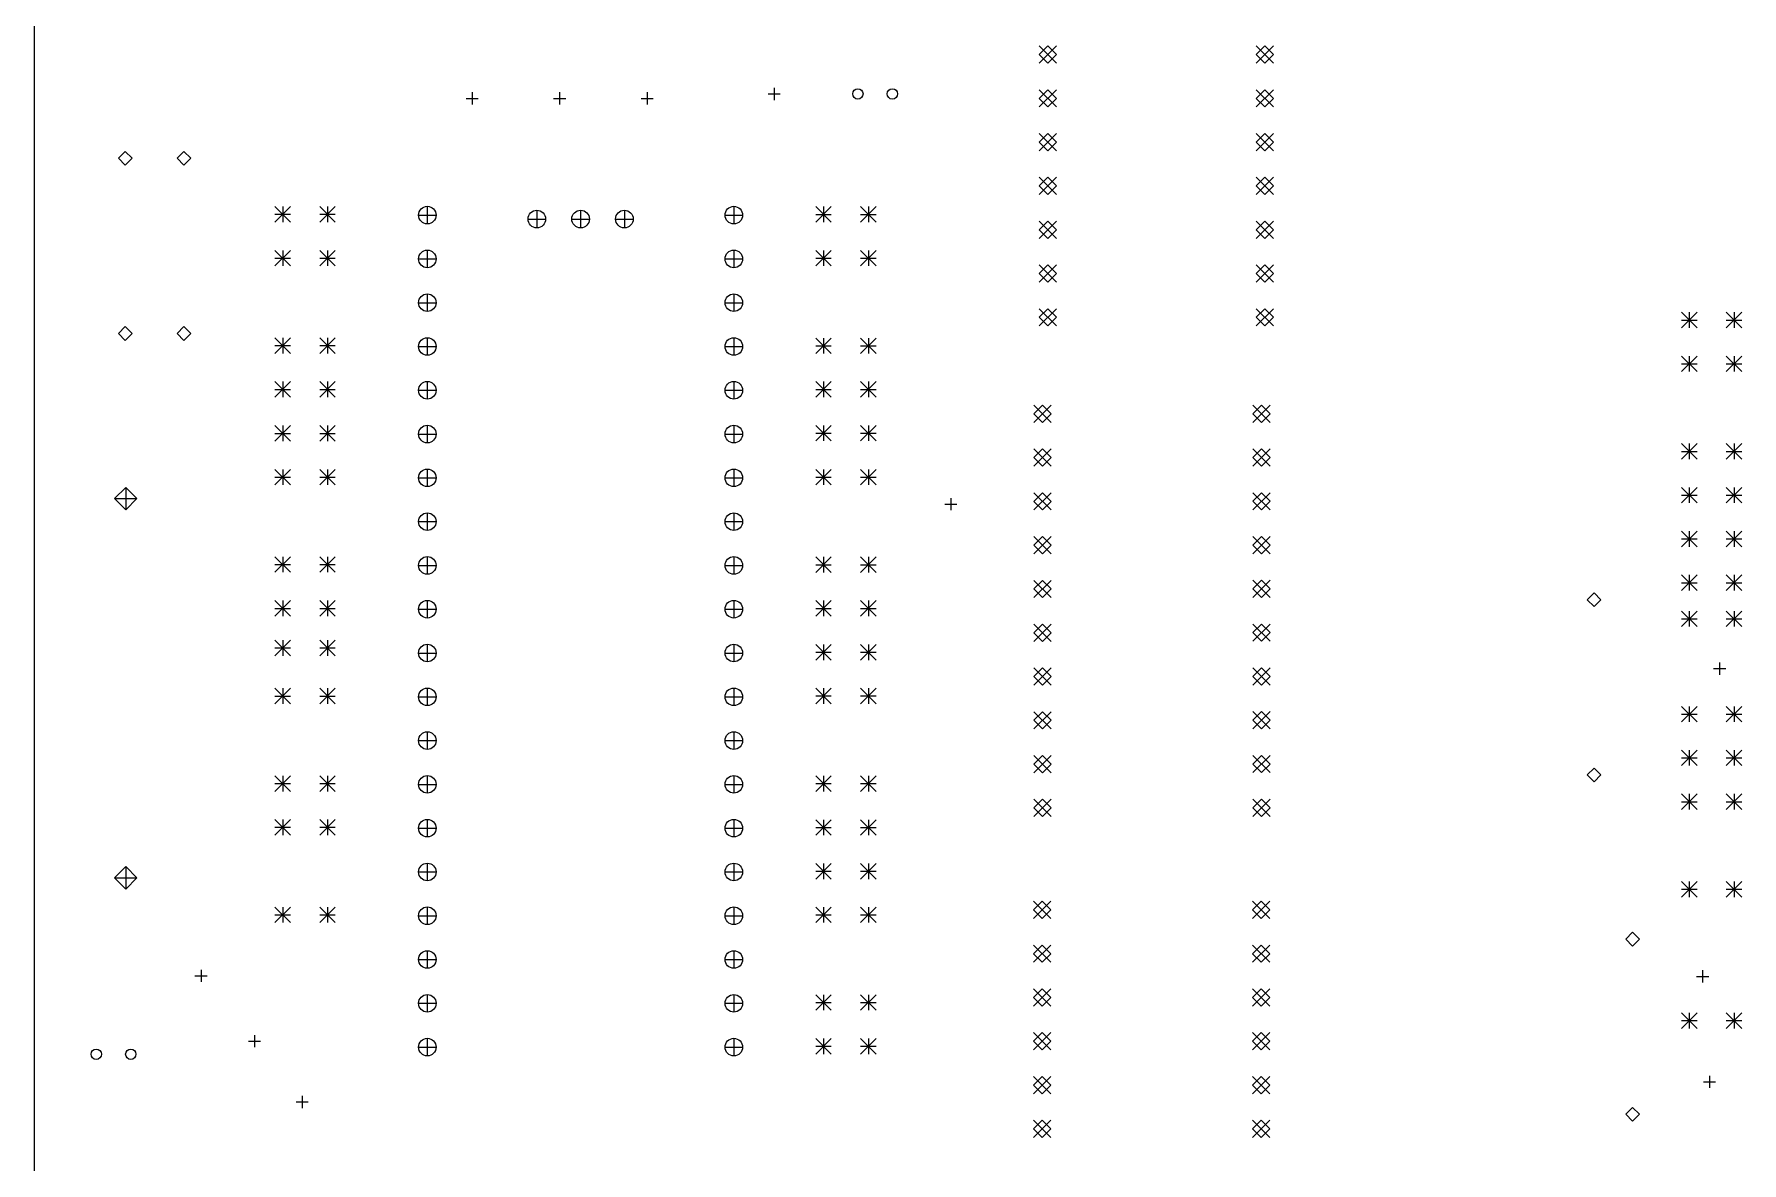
# Model space of a CAD drawing. Extents: x 10 to 419, y -288 to -23.
# Drawn here: x 12.6 to 111.6, y -155.9 to -90.4 of the extents above; entities that cross this region are included whole.
import ezdxf

# ---------------------------------------------------------------- set-up
doc = ezdxf.new("R2010")
doc.units = 0
doc.layers.add('BLACK', color=7, linetype='CONTINUOUS')

msp = doc.modelspace()

# ---------------------------------------------------------------- linework, layer by layer
at = {"layer": 'BLACK', "linetype": 'CONTINUOUS'}
for p, q in [((12.573, -23), (12.573, -216.5)), ((70.874, -91.0691), (71.874, -92.0691)), ((71.874, -91.0691), (70.874, -92.0691)), ((71.374, -91.0691), (70.874, -91.5691)), ((71.874, -91.5691), (71.374, -91.0691)), ((83.449, -91.0691), (84.449, -92.0691)), ((84.449, -91.0691), (83.449, -92.0691)), ((83.949, -91.0691), (83.449, -91.5691)), ((84.449, -91.5691), (83.949, -91.0691)), ((70.874, -91.5691), (71.374, -92.0691)), ((71.374, -92.0691), (71.874, -91.5691)), ((83.449, -91.5691), (83.949, -92.0691)), ((83.949, -92.0691), (84.449, -91.5691)), ((37.973, -93.7591), (37.973, -94.4591)), ((43.053, -93.7591), (43.053, -94.4591)), ((48.133, -93.7591), (48.133, -94.4591)), ((55.149, -93.8551), (55.849, -93.8551)), ((55.499, -93.5051), (55.499, -94.2051)), ((70.874, -93.6091), (71.874, -94.6091)), ((71.874, -93.6091), (70.874, -94.6091)), ((71.374, -93.6091), (70.874, -94.1091)), ((71.874, -94.1091), (71.374, -93.6091)), ((83.449, -93.6091), (84.449, -94.6091)), ((84.449, -93.6091), (83.449, -94.6091)), ((83.949, -93.6091), (83.449, -94.1091)), ((84.449, -94.1091), (83.949, -93.6091)), ((37.623, -94.1091), (38.323, -94.1091)), ((42.703, -94.1091), (43.403, -94.1091)), ((47.783, -94.1091), (48.483, -94.1091)), ((70.874, -94.1091), (71.374, -94.6091)), ((71.374, -94.6091), (71.874, -94.1091)), ((83.449, -94.1091), (83.949, -94.6091)), ((83.949, -94.6091), (84.449, -94.1091)), ((70.874, -96.1491), (71.874, -97.1491)), ((71.874, -96.1491), (70.874, -97.1491)), ((71.374, -96.1491), (70.874, -96.6491)), ((70.874, -96.6491), (71.374, -97.1491)), ((71.874, -96.6491), (71.374, -96.1491)), ((71.374, -97.1491), (71.874, -96.6491)), ((83.449, -96.1491), (84.449, -97.1491)), ((84.449, -96.1491), (83.449, -97.1491)), ((83.949, -96.1491), (83.449, -96.6491)), ((83.449, -96.6491), (83.949, -97.1491)), ((84.449, -96.6491), (83.949, -96.1491)), ((83.949, -97.1491), (84.449, -96.6491)), ((17.8562, -97.1868), (17.4562, -97.5868)), ((17.4562, -97.5868), (17.8562, -97.9868)), ((18.2562, -97.5868), (17.8562, -97.1868)), ((17.8562, -97.9868), (18.2562, -97.5868)), ((21.2598, -97.1868), (20.8598, -97.5868)), ((20.8598, -97.5868), (21.2598, -97.9868)), ((21.6598, -97.5868), (21.2598, -97.1868)), ((21.2598, -97.9868), (21.6598, -97.5868)), ((70.874, -98.6891), (71.874, -99.6891)), ((71.874, -98.6891), (70.874, -99.6891)), ((71.374, -98.6891), (70.874, -99.1891)), ((71.874, -99.1891), (71.374, -98.6891)), ((83.449, -98.6891), (84.449, -99.6891)), ((84.449, -98.6891), (83.449, -99.6891)), ((83.949, -98.6891), (83.449, -99.1891)), ((84.449, -99.1891), (83.949, -98.6891)), ((70.874, -99.1891), (71.374, -99.6891)), ((71.374, -99.6891), (71.874, -99.1891)), ((83.449, -99.1891), (83.949, -99.6891)), ((83.949, -99.6891), (84.449, -99.1891)), ((26.541, -100.381), (27.441, -101.281)), ((27.441, -100.381), (26.541, -101.281)), ((26.541, -100.831), (27.441, -100.831)), ((26.991, -100.381), (26.991, -101.281)), ((29.141, -100.381), (30.041, -101.281)), ((30.041, -100.381), (29.141, -101.281)), ((29.141, -100.831), (30.041, -100.831)), ((29.591, -100.381), (29.591, -101.281)), ((34.8672, -100.881), (35.8872, -100.881)), ((35.3772, -100.371), (35.3772, -101.391)), ((41.7272, -100.601), (41.7272, -101.621)), ((44.2672, -100.601), (44.2672, -101.621)), ((46.8072, -100.601), (46.8072, -101.621)), ((52.6472, -100.881), (53.6672, -100.881)), ((53.1572, -100.371), (53.1572, -101.391)), ((57.91, -100.39), (58.81, -101.29)), ((58.81, -100.39), (57.91, -101.29)), ((57.91, -100.84), (58.81, -100.84)), ((58.36, -100.39), (58.36, -101.29)), ((60.51, -100.39), (61.41, -101.29)), ((61.41, -100.39), (60.51, -101.29)), ((60.51, -100.84), (61.41, -100.84)), ((60.96, -100.39), (60.96, -101.29)), ((41.2172, -101.111), (42.2372, -101.111)), ((43.7572, -101.111), (44.7772, -101.111)), ((46.2972, -101.111), (47.3172, -101.111)), ((70.874, -101.229), (71.874, -102.229)), ((71.874, -101.229), (70.874, -102.229)), ((71.374, -101.229), (70.874, -101.729)), ((70.874, -101.729), (71.374, -102.229)), ((71.874, -101.729), (71.374, -101.229)), ((71.374, -102.229), (71.874, -101.729)), ((83.449, -101.229), (84.449, -102.229)), ((84.449, -101.229), (83.449, -102.229)), ((83.949, -101.229), (83.449, -101.729)), ((83.449, -101.729), (83.949, -102.229)), ((84.449, -101.729), (83.949, -101.229)), ((83.949, -102.229), (84.449, -101.729)), ((26.541, -102.93), (27.441, -103.83)), ((27.441, -102.93), (26.541, -103.83)), ((26.991, -102.93), (26.991, -103.83)), ((29.141, -102.93), (30.041, -103.83)), ((30.041, -102.93), (29.141, -103.83)), ((29.591, -102.93), (29.591, -103.83)), ((35.3772, -102.911), (35.3772, -103.931)), ((53.1572, -102.911), (53.1572, -103.931)), ((57.91, -102.93), (58.81, -103.83)), ((58.81, -102.93), (57.91, -103.83)), ((58.36, -102.93), (58.36, -103.83)), ((60.51, -102.93), (61.41, -103.83)), ((61.41, -102.93), (60.51, -103.83)), ((60.96, -102.93), (60.96, -103.83)), ((26.541, -103.38), (27.441, -103.38)), ((29.141, -103.38), (30.041, -103.38)), ((34.8672, -103.421), (35.8872, -103.421)), ((52.6472, -103.421), (53.6672, -103.421)), ((57.91, -103.38), (58.81, -103.38)), ((60.51, -103.38), (61.41, -103.38)), ((70.874, -103.769), (71.874, -104.769)), ((71.874, -103.769), (70.874, -104.769)), ((71.374, -103.769), (70.874, -104.269)), ((71.874, -104.269), (71.374, -103.769)), ((83.449, -103.769), (84.449, -104.769)), ((84.449, -103.769), (83.449, -104.769)), ((83.949, -103.769), (83.449, -104.269)), ((84.449, -104.269), (83.949, -103.769)), ((70.874, -104.269), (71.374, -104.769)), ((71.374, -104.769), (71.874, -104.269)), ((83.449, -104.269), (83.949, -104.769)), ((83.949, -104.769), (84.449, -104.269)), ((34.8672, -105.961), (35.8872, -105.961)), ((35.3772, -105.451), (35.3772, -106.471)), ((52.6472, -105.961), (53.6672, -105.961)), ((53.1572, -105.451), (53.1572, -106.471)), ((70.874, -106.309), (71.874, -107.309)), ((71.874, -106.309), (70.874, -107.309)), ((71.374, -106.309), (70.874, -106.809)), ((70.874, -106.809), (71.374, -107.309)), ((71.874, -106.809), (71.374, -106.309)), ((71.374, -107.309), (71.874, -106.809)), ((83.449, -106.309), (84.449, -107.309)), ((84.449, -106.309), (83.449, -107.309)), ((83.949, -106.309), (83.449, -106.809)), ((83.449, -106.809), (83.949, -107.309)), ((84.449, -106.809), (83.949, -106.309)), ((83.949, -107.309), (84.449, -106.809)), ((108.121, -106.516), (109.021, -107.416)), ((109.021, -106.516), (108.121, -107.416)), ((108.121, -106.966), (109.021, -106.966)), ((108.571, -106.516), (108.571, -107.416)), ((110.721, -106.516), (111.621, -107.416)), ((111.621, -106.516), (110.721, -107.416)), ((110.721, -106.966), (111.621, -106.966)), ((111.171, -106.516), (111.171, -107.416)), ((17.8562, -107.347), (17.4562, -107.747)), ((17.4562, -107.747), (17.8562, -108.147)), ((18.2562, -107.747), (17.8562, -107.347)), ((17.8562, -108.147), (18.2562, -107.747)), ((21.2598, -107.347), (20.8598, -107.747)), ((20.8598, -107.747), (21.2598, -108.147)), ((21.6598, -107.747), (21.2598, -107.347)), ((21.2598, -108.147), (21.6598, -107.747)), ((26.541, -108.001), (27.441, -108.901)), ((27.441, -108.001), (26.541, -108.901)), ((26.541, -108.451), (27.441, -108.451)), ((26.991, -108.001), (26.991, -108.901)), ((29.141, -108.001), (30.041, -108.901)), ((30.041, -108.001), (29.141, -108.901)), ((29.141, -108.451), (30.041, -108.451)), ((29.591, -108.001), (29.591, -108.901)), ((34.8672, -108.501), (35.8872, -108.501)), ((35.3772, -107.991), (35.3772, -109.011)), ((52.6472, -108.501), (53.6672, -108.501)), ((53.1572, -107.991), (53.1572, -109.011)), ((57.91, -108.01), (58.81, -108.91)), ((58.81, -108.01), (57.91, -108.91)), ((57.91, -108.46), (58.81, -108.46)), ((58.36, -108.01), (58.36, -108.91)), ((60.51, -108.01), (61.41, -108.91)), ((61.41, -108.01), (60.51, -108.91)), ((60.51, -108.46), (61.41, -108.46)), ((60.96, -108.01), (60.96, -108.91)), ((108.121, -109.056), (109.021, -109.956)), ((109.021, -109.056), (108.121, -109.956)), ((108.121, -109.506), (109.021, -109.506)), ((108.571, -109.056), (108.571, -109.956)), ((110.721, -109.056), (111.621, -109.956)), ((111.621, -109.056), (110.721, -109.956)), ((110.721, -109.506), (111.621, -109.506)), ((111.171, -109.056), (111.171, -109.956)), ((26.541, -110.541), (27.441, -111.441)), ((27.441, -110.541), (26.541, -111.441)), ((26.991, -110.541), (26.991, -111.441)), ((29.141, -110.541), (30.041, -111.441)), ((30.041, -110.541), (29.141, -111.441)), ((29.591, -110.541), (29.591, -111.441)), ((35.3772, -110.531), (35.3772, -111.551)), ((53.1572, -110.531), (53.1572, -111.551)), ((57.91, -110.541), (58.81, -111.441)), ((58.81, -110.541), (57.91, -111.441)), ((58.36, -110.541), (58.36, -111.441)), ((60.51, -110.541), (61.41, -111.441)), ((61.41, -110.541), (60.51, -111.441)), ((60.96, -110.541), (60.96, -111.441)), ((26.541, -110.991), (27.441, -110.991)), ((29.141, -110.991), (30.041, -110.991)), ((34.8672, -111.041), (35.8872, -111.041)), ((52.6472, -111.041), (53.6672, -111.041)), ((57.91, -110.991), (58.81, -110.991)), ((60.51, -110.991), (61.41, -110.991)), ((70.5615, -111.906), (71.5615, -112.906)), ((71.5615, -111.906), (70.5615, -112.906)), ((71.0615, -111.906), (70.5615, -112.406)), ((71.5615, -112.406), (71.0615, -111.906)), ((83.2615, -111.901), (84.2615, -112.901)), ((84.2615, -111.901), (83.2615, -112.901)), ((83.7615, -111.901), (83.2615, -112.401)), ((84.2615, -112.401), (83.7615, -111.901)), ((70.5615, -112.406), (71.0615, -112.906)), ((71.0615, -112.906), (71.5615, -112.406)), ((83.2615, -112.401), (83.7615, -112.901)), ((83.7615, -112.901), (84.2615, -112.401)), ((26.541, -113.09), (27.441, -113.99)), ((27.441, -113.09), (26.541, -113.99)), ((26.541, -113.54), (27.441, -113.54)), ((26.991, -113.09), (26.991, -113.99)), ((29.141, -113.09), (30.041, -113.99)), ((30.041, -113.09), (29.141, -113.99)), ((29.141, -113.54), (30.041, -113.54)), ((29.591, -113.09), (29.591, -113.99)), ((34.8672, -113.581), (35.8872, -113.581)), ((35.3772, -113.071), (35.3772, -114.091)), ((52.6472, -113.581), (53.6672, -113.581)), ((53.1572, -113.071), (53.1572, -114.091)), ((57.91, -113.081), (58.81, -113.981)), ((58.81, -113.081), (57.91, -113.981)), ((57.91, -113.531), (58.81, -113.531)), ((58.36, -113.081), (58.36, -113.981)), ((60.51, -113.081), (61.41, -113.981)), ((61.41, -113.081), (60.51, -113.981)), ((60.51, -113.531), (61.41, -113.531)), ((60.96, -113.081), (60.96, -113.981)), ((70.5615, -114.446), (71.5615, -115.446)), ((71.5615, -114.446), (70.5615, -115.446)), ((71.0615, -114.446), (70.5615, -114.946)), ((71.5615, -114.946), (71.0615, -114.446)), ((83.2615, -114.441), (84.2615, -115.441)), ((84.2615, -114.441), (83.2615, -115.441)), ((83.7615, -114.441), (83.2615, -114.941)), ((84.2615, -114.941), (83.7615, -114.441)), ((108.121, -114.136), (109.021, -115.036)), ((109.021, -114.136), (108.121, -115.036)), ((108.121, -114.586), (109.021, -114.586)), ((108.571, -114.136), (108.571, -115.036)), ((110.721, -114.136), (111.621, -115.036)), ((111.621, -114.136), (110.721, -115.036)), ((110.721, -114.586), (111.621, -114.586)), ((111.171, -114.136), (111.171, -115.036)), ((26.541, -115.63), (27.441, -116.53)), ((27.441, -115.63), (26.541, -116.53)), ((26.991, -115.63), (26.991, -116.53)), ((29.141, -115.63), (30.041, -116.53)), ((30.041, -115.63), (29.141, -116.53)), ((29.591, -115.63), (29.591, -116.53)), ((35.3772, -115.611), (35.3772, -116.631)), ((53.1572, -115.611), (53.1572, -116.631)), ((57.91, -115.63), (58.81, -116.53)), ((58.81, -115.63), (57.91, -116.53)), ((58.36, -115.63), (58.36, -116.53)), ((60.51, -115.63), (61.41, -116.53)), ((61.41, -115.63), (60.51, -116.53)), ((60.96, -115.63), (60.96, -116.53)), ((70.5615, -114.946), (71.0615, -115.446)), ((71.0615, -115.446), (71.5615, -114.946)), ((83.2615, -114.941), (83.7615, -115.441)), ((83.7615, -115.441), (84.2615, -114.941)), ((17.8816, -116.673), (17.2316, -117.323)), ((17.8816, -116.673), (17.8816, -117.973)), ((18.5316, -117.323), (17.8816, -116.673)), ((26.541, -116.08), (27.441, -116.08)), ((29.141, -116.08), (30.041, -116.08)), ((34.8672, -116.121), (35.8872, -116.121)), ((52.6472, -116.121), (53.6672, -116.121)), ((57.91, -116.08), (58.81, -116.08)), ((60.51, -116.08), (61.41, -116.08)), ((108.121, -116.676), (109.021, -117.576)), ((109.021, -116.676), (108.121, -117.576)), ((108.571, -116.676), (108.571, -117.576)), ((110.721, -116.676), (111.621, -117.576)), ((111.621, -116.676), (110.721, -117.576)), ((111.171, -116.676), (111.171, -117.576)), ((17.2316, -117.323), (18.5316, -117.323)), ((17.2316, -117.323), (17.8816, -117.973)), ((17.8816, -117.973), (18.5316, -117.323)), ((65.39, -117.65), (66.09, -117.65)), ((65.74, -117.3), (65.74, -118)), ((70.5615, -116.986), (71.5615, -117.986)), ((71.5615, -116.986), (70.5615, -117.986)), ((71.0615, -116.986), (70.5615, -117.486)), ((70.5615, -117.486), (71.0615, -117.986)), ((71.5615, -117.486), (71.0615, -116.986)), ((71.0615, -117.986), (71.5615, -117.486)), ((83.2615, -116.981), (84.2615, -117.981)), ((84.2615, -116.981), (83.2615, -117.981)), ((83.7615, -116.981), (83.2615, -117.481)), ((83.2615, -117.481), (83.7615, -117.981)), ((84.2615, -117.481), (83.7615, -116.981)), ((83.7615, -117.981), (84.2615, -117.481)), ((108.121, -117.126), (109.021, -117.126)), ((110.721, -117.126), (111.621, -117.126)), ((34.8672, -118.661), (35.8872, -118.661)), ((35.3772, -118.151), (35.3772, -119.171)), ((52.6472, -118.661), (53.6672, -118.661)), ((53.1572, -118.151), (53.1572, -119.171)), ((70.5615, -119.526), (71.5615, -120.526)), ((71.5615, -119.526), (70.5615, -120.526)), ((71.0615, -119.526), (70.5615, -120.026)), ((71.5615, -120.026), (71.0615, -119.526)), ((83.2615, -119.521), (84.2615, -120.521)), ((84.2615, -119.521), (83.2615, -120.521)), ((83.7615, -119.521), (83.2615, -120.021)), ((84.2615, -120.021), (83.7615, -119.521)), ((108.121, -119.216), (109.021, -120.116)), ((109.021, -119.216), (108.121, -120.116)), ((108.121, -119.666), (109.021, -119.666)), ((108.571, -119.216), (108.571, -120.116)), ((110.721, -119.216), (111.621, -120.116)), ((111.621, -119.216), (110.721, -120.116)), ((110.721, -119.666), (111.621, -119.666)), ((111.171, -119.216), (111.171, -120.116)), ((26.541, -120.701), (27.441, -121.601)), ((27.441, -120.701), (26.541, -121.601)), ((26.991, -120.701), (26.991, -121.601)), ((29.141, -120.701), (30.041, -121.601)), ((30.041, -120.701), (29.141, -121.601)), ((29.591, -120.701), (29.591, -121.601)), ((35.3772, -120.691), (35.3772, -121.711)), ((53.1572, -120.691), (53.1572, -121.711)), ((57.91, -120.71), (58.81, -121.61)), ((58.81, -120.71), (57.91, -121.61)), ((58.36, -120.71), (58.36, -121.61)), ((60.51, -120.71), (61.41, -121.61)), ((61.41, -120.71), (60.51, -121.61)), ((60.96, -120.71), (60.96, -121.61)), ((70.5615, -120.026), (71.0615, -120.526)), ((71.0615, -120.526), (71.5615, -120.026)), ((83.2615, -120.021), (83.7615, -120.521)), ((83.7615, -120.521), (84.2615, -120.021)), ((26.541, -121.151), (27.441, -121.151)), ((29.141, -121.151), (30.041, -121.151)), ((34.8672, -121.201), (35.8872, -121.201)), ((52.6472, -121.201), (53.6672, -121.201)), ((57.91, -121.16), (58.81, -121.16)), ((60.51, -121.16), (61.41, -121.16)), ((108.121, -121.756), (109.021, -122.656)), ((109.021, -121.756), (108.121, -122.656)), ((108.571, -121.756), (108.571, -122.656)), ((110.721, -121.756), (111.621, -122.656)), ((111.621, -121.756), (110.721, -122.656)), ((111.171, -121.756), (111.171, -122.656)), ((70.5615, -122.066), (71.5615, -123.066)), ((71.5615, -122.066), (70.5615, -123.066)), ((71.0615, -122.066), (70.5615, -122.566)), ((70.5615, -122.566), (71.0615, -123.066)), ((71.5615, -122.566), (71.0615, -122.066)), ((71.0615, -123.066), (71.5615, -122.566)), ((83.2615, -122.061), (84.2615, -123.061)), ((84.2615, -122.061), (83.2615, -123.061)), ((83.7615, -122.061), (83.2615, -122.561)), ((83.2615, -122.561), (83.7615, -123.061)), ((84.2615, -122.561), (83.7615, -122.061)), ((83.7615, -123.061), (84.2615, -122.561)), ((103.05, -122.792), (102.65, -123.192)), ((103.45, -123.192), (103.05, -122.792)), ((108.121, -122.206), (109.021, -122.206)), ((110.721, -122.206), (111.621, -122.206)), ((26.541, -123.241), (27.441, -124.141)), ((27.441, -123.241), (26.541, -124.141)), ((26.541, -123.691), (27.441, -123.691)), ((26.991, -123.241), (26.991, -124.141)), ((29.141, -123.241), (30.041, -124.141)), ((30.041, -123.241), (29.141, -124.141)), ((29.141, -123.691), (30.041, -123.691)), ((29.591, -123.241), (29.591, -124.141)), ((34.8672, -123.741), (35.8872, -123.741)), ((35.3772, -123.231), (35.3772, -124.251)), ((52.6472, -123.741), (53.6672, -123.741)), ((53.1572, -123.231), (53.1572, -124.251)), ((57.91, -123.241), (58.81, -124.141)), ((58.81, -123.241), (57.91, -124.141)), ((57.91, -123.691), (58.81, -123.691)), ((58.36, -123.241), (58.36, -124.141)), ((60.51, -123.241), (61.41, -124.141)), ((61.41, -123.241), (60.51, -124.141)), ((60.51, -123.691), (61.41, -123.691)), ((60.96, -123.241), (60.96, -124.141)), ((102.65, -123.192), (103.05, -123.592)), ((103.05, -123.592), (103.45, -123.192)), ((70.5615, -124.606), (71.5615, -125.606)), ((71.5615, -124.606), (70.5615, -125.606)), ((71.0615, -124.606), (70.5615, -125.106)), ((71.5615, -125.106), (71.0615, -124.606)), ((83.2615, -124.601), (84.2615, -125.601)), ((84.2615, -124.601), (83.2615, -125.601)), ((83.7615, -124.601), (83.2615, -125.101)), ((84.2615, -125.101), (83.7615, -124.601)), ((108.121, -123.85), (109.021, -124.75)), ((109.021, -123.85), (108.121, -124.75)), ((108.121, -124.3), (109.021, -124.3)), ((108.571, -123.85), (108.571, -124.75)), ((110.721, -123.85), (111.621, -124.75)), ((111.621, -123.85), (110.721, -124.75)), ((110.721, -124.3), (111.621, -124.3)), ((111.171, -123.85), (111.171, -124.75)), ((26.541, -125.536), (27.441, -126.436)), ((27.441, -125.536), (26.541, -126.436)), ((26.991, -125.536), (26.991, -126.436)), ((29.141, -125.536), (30.041, -126.436)), ((30.041, -125.536), (29.141, -126.436)), ((29.591, -125.536), (29.591, -126.436)), ((35.3772, -125.771), (35.3772, -126.791)), ((53.1572, -125.771), (53.1572, -126.791)), ((57.91, -125.79), (58.81, -126.69)), ((58.81, -125.79), (57.91, -126.69)), ((58.36, -125.79), (58.36, -126.69)), ((60.51, -125.79), (61.41, -126.69)), ((61.41, -125.79), (60.51, -126.69)), ((60.96, -125.79), (60.96, -126.69)), ((70.5615, -125.106), (71.0615, -125.606)), ((71.0615, -125.606), (71.5615, -125.106)), ((83.2615, -125.101), (83.7615, -125.601)), ((83.7615, -125.601), (84.2615, -125.101)), ((26.541, -125.986), (27.441, -125.986)), ((29.141, -125.986), (30.041, -125.986)), ((34.8672, -126.281), (35.8872, -126.281)), ((52.6472, -126.281), (53.6672, -126.281)), ((57.91, -126.24), (58.81, -126.24)), ((60.51, -126.24), (61.41, -126.24)), ((70.5615, -127.146), (71.5615, -128.146)), ((71.5615, -127.146), (70.5615, -128.146)), ((71.0615, -127.146), (70.5615, -127.646)), ((70.5615, -127.646), (71.0615, -128.146)), ((71.5615, -127.646), (71.0615, -127.146)), ((71.0615, -128.146), (71.5615, -127.646)), ((83.2615, -127.141), (84.2615, -128.141)), ((84.2615, -127.141), (83.2615, -128.141)), ((83.7615, -127.141), (83.2615, -127.641)), ((83.2615, -127.641), (83.7615, -128.141)), ((84.2615, -127.641), (83.7615, -127.141)), ((83.7615, -128.141), (84.2615, -127.641)), ((109.983, -127.189), (110.683, -127.189)), ((110.333, -126.839), (110.333, -127.539)), ((26.541, -128.33), (27.441, -129.23)), ((27.441, -128.33), (26.541, -129.23)), ((26.991, -128.33), (26.991, -129.23)), ((29.141, -128.33), (30.041, -129.23)), ((30.041, -128.33), (29.141, -129.23)), ((29.591, -128.33), (29.591, -129.23)), ((35.3772, -128.311), (35.3772, -129.331)), ((53.1572, -128.311), (53.1572, -129.331)), ((57.91, -128.321), (58.81, -129.221)), ((58.81, -128.321), (57.91, -129.221)), ((58.36, -128.321), (58.36, -129.221)), ((60.51, -128.321), (61.41, -129.221)), ((61.41, -128.321), (60.51, -129.221)), ((60.96, -128.321), (60.96, -129.221)), ((26.541, -128.78), (27.441, -128.78)), ((29.141, -128.78), (30.041, -128.78)), ((34.8672, -128.821), (35.8872, -128.821)), ((52.6472, -128.821), (53.6672, -128.821)), ((57.91, -128.771), (58.81, -128.771)), ((60.51, -128.771), (61.41, -128.771)), ((70.5615, -129.686), (71.5615, -130.686)), ((71.5615, -129.686), (70.5615, -130.686)), ((71.0615, -129.686), (70.5615, -130.186)), ((71.5615, -130.186), (71.0615, -129.686)), ((83.2615, -129.681), (84.2615, -130.681)), ((84.2615, -129.681), (83.2615, -130.681)), ((83.7615, -129.681), (83.2615, -130.181)), ((84.2615, -130.181), (83.7615, -129.681)), ((108.121, -129.376), (109.021, -130.276)), ((109.021, -129.376), (108.121, -130.276)), ((108.571, -129.376), (108.571, -130.276)), ((110.721, -129.376), (111.621, -130.276)), ((111.621, -129.376), (110.721, -130.276)), ((111.171, -129.376), (111.171, -130.276)), ((70.5615, -130.186), (71.0615, -130.686)), ((71.0615, -130.686), (71.5615, -130.186)), ((83.2615, -130.181), (83.7615, -130.681)), ((83.7615, -130.681), (84.2615, -130.181)), ((108.121, -129.826), (109.021, -129.826)), ((110.721, -129.826), (111.621, -129.826)), ((34.8672, -131.361), (35.8872, -131.361)), ((35.3772, -130.851), (35.3772, -131.871)), ((52.6472, -131.361), (53.6672, -131.361)), ((53.1572, -130.851), (53.1572, -131.871)), ((70.5615, -132.226), (71.5615, -133.226)), ((71.5615, -132.226), (70.5615, -133.226)), ((71.0615, -132.226), (70.5615, -132.726)), ((71.5615, -132.726), (71.0615, -132.226)), ((83.2615, -132.221), (84.2615, -133.221)), ((84.2615, -132.221), (83.2615, -133.221)), ((83.7615, -132.221), (83.2615, -132.721)), ((83.2615, -132.721), (83.7615, -133.221)), ((84.2615, -132.721), (83.7615, -132.221)), ((83.7615, -133.221), (84.2615, -132.721)), ((108.121, -131.916), (109.021, -132.816)), ((109.021, -131.916), (108.121, -132.816)), ((108.121, -132.366), (109.021, -132.366)), ((108.571, -131.916), (108.571, -132.816)), ((110.721, -131.916), (111.621, -132.816)), ((111.621, -131.916), (110.721, -132.816)), ((110.721, -132.366), (111.621, -132.366)), ((111.171, -131.916), (111.171, -132.816)), ((26.541, -133.41), (27.441, -134.31)), ((27.441, -133.41), (26.541, -134.31)), ((26.991, -133.41), (26.991, -134.31)), ((29.141, -133.41), (30.041, -134.31)), ((30.041, -133.41), (29.141, -134.31)), ((29.591, -133.41), (29.591, -134.31)), ((35.3772, -133.391), (35.3772, -134.411)), ((53.1572, -133.391), (53.1572, -134.411)), ((57.91, -133.41), (58.81, -134.31)), ((58.81, -133.41), (57.91, -134.31)), ((58.36, -133.41), (58.36, -134.31)), ((60.51, -133.41), (61.41, -134.31)), ((61.41, -133.41), (60.51, -134.31)), ((60.96, -133.41), (60.96, -134.31)), ((70.5615, -132.726), (71.0615, -133.226)), ((71.0615, -133.226), (71.5615, -132.726)), ((103.05, -132.952), (102.65, -133.352)), ((102.65, -133.352), (103.05, -133.752)), ((103.45, -133.352), (103.05, -132.952)), ((103.05, -133.752), (103.45, -133.352)), ((26.541, -133.86), (27.441, -133.86)), ((29.141, -133.86), (30.041, -133.86)), ((34.8672, -133.901), (35.8872, -133.901)), ((52.6472, -133.901), (53.6672, -133.901)), ((57.91, -133.86), (58.81, -133.86)), ((60.51, -133.86), (61.41, -133.86)), ((108.121, -134.456), (109.021, -135.356)), ((109.021, -134.456), (108.121, -135.356)), ((108.571, -134.456), (108.571, -135.356)), ((110.721, -134.456), (111.621, -135.356)), ((111.621, -134.456), (110.721, -135.356)), ((111.171, -134.456), (111.171, -135.356)), ((70.5615, -134.766), (71.5615, -135.766)), ((71.5615, -134.766), (70.5615, -135.766)), ((71.0615, -134.766), (70.5615, -135.266)), ((70.5615, -135.266), (71.0615, -135.766)), ((71.5615, -135.266), (71.0615, -134.766)), ((71.0615, -135.766), (71.5615, -135.266)), ((83.2615, -134.761), (84.2615, -135.761)), ((84.2615, -134.761), (83.2615, -135.761)), ((83.7615, -134.761), (83.2615, -135.261)), ((83.2615, -135.261), (83.7615, -135.761)), ((84.2615, -135.261), (83.7615, -134.761)), ((83.7615, -135.761), (84.2615, -135.261)), ((108.121, -134.906), (109.021, -134.906)), ((110.721, -134.906), (111.621, -134.906)), ((26.541, -135.941), (27.441, -136.841)), ((27.441, -135.941), (26.541, -136.841)), ((26.541, -136.391), (27.441, -136.391)), ((26.991, -135.941), (26.991, -136.841)), ((29.141, -135.941), (30.041, -136.841)), ((30.041, -135.941), (29.141, -136.841)), ((29.141, -136.391), (30.041, -136.391)), ((29.591, -135.941), (29.591, -136.841)), ((34.8672, -136.441), (35.8872, -136.441)), ((35.3772, -135.931), (35.3772, -136.951)), ((52.6472, -136.441), (53.6672, -136.441)), ((53.1572, -135.931), (53.1572, -136.951)), ((57.91, -135.95), (58.81, -136.85)), ((58.81, -135.95), (57.91, -136.85)), ((57.91, -136.4), (58.81, -136.4)), ((58.36, -135.95), (58.36, -136.85)), ((60.51, -135.95), (61.41, -136.85)), ((61.41, -135.95), (60.51, -136.85)), ((60.51, -136.4), (61.41, -136.4)), ((60.96, -135.95), (60.96, -136.85)), ((35.3772, -138.471), (35.3772, -139.491)), ((53.1572, -138.471), (53.1572, -139.491)), ((57.91, -138.49), (58.81, -139.39)), ((58.81, -138.49), (57.91, -139.39)), ((58.36, -138.49), (58.36, -139.39)), ((60.51, -138.49), (61.41, -139.39)), ((61.41, -138.49), (60.51, -139.39)), ((60.96, -138.49), (60.96, -139.39)), ((17.8816, -138.673), (17.2316, -139.323)), ((17.2316, -139.323), (18.5316, -139.323)), ((17.2316, -139.323), (17.8816, -139.973)), ((17.8816, -138.673), (17.8816, -139.973)), ((18.5316, -139.323), (17.8816, -138.673)), ((17.8816, -139.973), (18.5316, -139.323)), ((34.8672, -138.981), (35.8872, -138.981)), ((52.6472, -138.981), (53.6672, -138.981)), ((57.91, -138.94), (58.81, -138.94)), ((60.51, -138.94), (61.41, -138.94)), ((108.121, -139.536), (109.021, -140.436)), ((109.021, -139.536), (108.121, -140.436)), ((108.571, -139.536), (108.571, -140.436)), ((110.721, -139.536), (111.621, -140.436)), ((111.621, -139.536), (110.721, -140.436)), ((111.171, -139.536), (111.171, -140.436)), ((108.121, -139.986), (109.021, -139.986)), ((110.721, -139.986), (111.621, -139.986)), ((26.541, -141.021), (27.441, -141.921)), ((27.441, -141.021), (26.541, -141.921)), ((26.541, -141.471), (27.441, -141.471)), ((26.991, -141.021), (26.991, -141.921)), ((29.141, -141.021), (30.041, -141.921)), ((30.041, -141.021), (29.141, -141.921)), ((29.141, -141.471), (30.041, -141.471)), ((29.591, -141.021), (29.591, -141.921)), ((34.8672, -141.521), (35.8872, -141.521)), ((35.3772, -141.011), (35.3772, -142.031)), ((52.6472, -141.521), (53.6672, -141.521)), ((53.1572, -141.011), (53.1572, -142.031)), ((57.91, -141.021), (58.81, -141.921)), ((58.81, -141.021), (57.91, -141.921)), ((57.91, -141.471), (58.81, -141.471)), ((58.36, -141.021), (58.36, -141.921)), ((60.51, -141.021), (61.41, -141.921)), ((61.41, -141.021), (60.51, -141.921)), ((60.51, -141.471), (61.41, -141.471)), ((60.96, -141.021), (60.96, -141.921)), ((70.539, -140.683), (71.539, -141.683)), ((71.539, -140.683), (70.539, -141.683)), ((71.039, -140.683), (70.539, -141.183)), ((70.539, -141.183), (71.039, -141.683)), ((71.539, -141.183), (71.039, -140.683)), ((71.039, -141.683), (71.539, -141.183)), ((83.239, -140.683), (84.239, -141.683)), ((84.239, -140.683), (83.239, -141.683)), ((83.739, -140.683), (83.239, -141.183)), ((83.239, -141.183), (83.739, -141.683)), ((84.239, -141.183), (83.739, -140.683)), ((83.739, -141.683), (84.239, -141.183)), ((105.283, -142.477), (104.883, -142.877)), ((105.683, -142.877), (105.283, -142.477)), ((35.3772, -143.551), (35.3772, -144.571)), ((53.1572, -143.551), (53.1572, -144.571)), ((70.539, -143.223), (71.539, -144.223)), ((71.539, -143.223), (70.539, -144.223)), ((71.039, -143.223), (70.539, -143.723)), ((71.539, -143.723), (71.039, -143.223)), ((83.239, -143.223), (84.239, -144.223)), ((84.239, -143.223), (83.239, -144.223)), ((83.739, -143.223), (83.239, -143.723)), ((84.239, -143.723), (83.739, -143.223)), ((104.883, -142.877), (105.283, -143.277)), ((105.283, -143.277), (105.683, -142.877)), ((34.8672, -144.061), (35.8872, -144.061)), ((52.6472, -144.061), (53.6672, -144.061)), ((70.539, -143.723), (71.039, -144.223)), ((71.039, -144.223), (71.539, -143.723)), ((83.239, -143.723), (83.739, -144.223)), ((83.739, -144.223), (84.239, -143.723)), ((21.9004, -145.009), (22.6004, -145.009)), ((22.2504, -144.659), (22.2504, -145.359)), ((108.997, -145.036), (109.697, -145.036)), ((109.347, -144.686), (109.347, -145.386)), ((35.3772, -146.091), (35.3772, -147.111)), ((53.1572, -146.091), (53.1572, -147.111)), ((57.91, -146.101), (58.81, -147.001)), ((58.81, -146.101), (57.91, -147.001)), ((57.91, -146.551), (58.81, -146.551)), ((58.36, -146.101), (58.36, -147.001)), ((60.51, -146.101), (61.41, -147.001)), ((61.41, -146.101), (60.51, -147.001)), ((60.51, -146.551), (61.41, -146.551)), ((60.96, -146.101), (60.96, -147.001)), ((70.539, -145.763), (71.539, -146.763)), ((71.539, -145.763), (70.539, -146.763)), ((71.039, -145.763), (70.539, -146.263)), ((70.539, -146.263), (71.039, -146.763)), ((71.539, -146.263), (71.039, -145.763)), ((71.039, -146.763), (71.539, -146.263)), ((83.239, -145.763), (84.239, -146.763)), ((84.239, -145.763), (83.239, -146.763)), ((83.739, -145.763), (83.239, -146.263)), ((83.239, -146.263), (83.739, -146.763)), ((84.239, -146.263), (83.739, -145.763)), ((83.739, -146.763), (84.239, -146.263)), ((34.8672, -146.601), (35.8872, -146.601)), ((52.6472, -146.601), (53.6672, -146.601)), ((108.121, -147.156), (109.021, -148.056)), ((109.021, -147.156), (108.121, -148.056)), ((108.571, -147.156), (108.571, -148.056)), ((110.721, -147.156), (111.621, -148.056)), ((111.621, -147.156), (110.721, -148.056)), ((111.171, -147.156), (111.171, -148.056)), ((25.3492, -148.443), (25.3492, -149.143)), ((70.539, -148.303), (71.539, -149.303)), ((71.539, -148.303), (70.539, -149.303)), ((71.039, -148.303), (70.539, -148.803)), ((71.539, -148.803), (71.039, -148.303)), ((83.239, -148.303), (84.239, -149.303)), ((84.239, -148.303), (83.239, -149.303)), ((83.739, -148.303), (83.239, -148.803)), ((84.239, -148.803), (83.739, -148.303)), ((108.121, -147.606), (109.021, -147.606)), ((110.721, -147.606), (111.621, -147.606)), ((24.9992, -148.793), (25.6992, -148.793)), ((34.8672, -149.141), (35.8872, -149.141)), ((35.3772, -148.631), (35.3772, -149.651)), ((52.6472, -149.141), (53.6672, -149.141)), ((53.1572, -148.631), (53.1572, -149.651)), ((57.91, -148.641), (58.81, -149.541)), ((58.81, -148.641), (57.91, -149.541)), ((57.91, -149.091), (58.81, -149.091)), ((58.36, -148.641), (58.36, -149.541)), ((60.51, -148.641), (61.41, -149.541)), ((61.41, -148.641), (60.51, -149.541)), ((60.51, -149.091), (61.41, -149.091)), ((60.96, -148.641), (60.96, -149.541)), ((70.539, -148.803), (71.039, -149.303)), ((71.039, -149.303), (71.539, -148.803)), ((83.239, -148.803), (83.739, -149.303)), ((83.739, -149.303), (84.239, -148.803)), ((70.539, -150.843), (71.539, -151.843)), ((71.539, -150.843), (70.539, -151.843)), ((71.039, -150.843), (70.539, -151.343)), ((70.539, -151.343), (71.039, -151.843)), ((71.539, -151.343), (71.039, -150.843)), ((71.039, -151.843), (71.539, -151.343)), ((83.239, -150.843), (84.239, -151.843)), ((84.239, -150.843), (83.239, -151.843)), ((83.739, -150.843), (83.239, -151.343)), ((83.239, -151.343), (83.739, -151.843)), ((84.239, -151.343), (83.739, -150.843)), ((83.739, -151.843), (84.239, -151.343)), ((109.394, -151.162), (110.094, -151.162)), ((109.744, -150.812), (109.744, -151.512)), ((27.7678, -152.324), (28.4678, -152.324)), ((28.1178, -151.974), (28.1178, -152.674)), ((70.539, -153.383), (71.539, -154.383)), ((71.539, -153.383), (70.539, -154.383)), ((71.039, -153.383), (70.539, -153.883)), ((71.539, -153.883), (71.039, -153.383)), ((83.239, -153.383), (84.239, -154.383)), ((84.239, -153.383), (83.239, -154.383)), ((83.739, -153.383), (83.239, -153.883)), ((84.239, -153.883), (83.739, -153.383)), ((105.283, -152.637), (104.883, -153.037)), ((104.883, -153.037), (105.283, -153.437)), ((105.683, -153.037), (105.283, -152.637)), ((105.283, -153.437), (105.683, -153.037)), ((70.539, -153.883), (71.039, -154.383)), ((71.039, -154.383), (71.539, -153.883)), ((83.239, -153.883), (83.739, -154.383)), ((83.739, -154.383), (84.239, -153.883))]:
    msp.add_line(p, q, dxfattribs=at)
at = {"layer": 'BLACK'}
for centre, radius in [((60.349, -93.8551), 0.3), ((62.349, -93.8551), 0.3), ((35.3772, -100.881), 0.51), ((41.7272, -101.111), 0.51), ((44.2672, -101.111), 0.51), ((46.8072, -101.111), 0.51), ((53.1572, -100.881), 0.51), ((35.3772, -103.421), 0.51), ((53.1572, -103.421), 0.51), ((35.3772, -105.961), 0.51), ((53.1572, -105.961), 0.51), ((35.3772, -108.501), 0.51), ((53.1572, -108.501), 0.51), ((35.3772, -111.041), 0.51), ((53.1572, -111.041), 0.51), ((35.3772, -113.581), 0.51), ((53.1572, -113.581), 0.51), ((35.3772, -116.121), 0.51), ((53.1572, -116.121), 0.51), ((35.3772, -118.661), 0.51), ((53.1572, -118.661), 0.51), ((35.3772, -121.201), 0.51), ((53.1572, -121.201), 0.51), ((35.3772, -123.741), 0.51), ((53.1572, -123.741), 0.51), ((35.3772, -126.281), 0.51), ((53.1572, -126.281), 0.51), ((35.3772, -128.821), 0.51), ((53.1572, -128.821), 0.51), ((35.3772, -131.361), 0.51), ((53.1572, -131.361), 0.51), ((35.3772, -133.901), 0.51), ((53.1572, -133.901), 0.51), ((35.3772, -136.441), 0.51), ((53.1572, -136.441), 0.51), ((35.3772, -138.981), 0.51), ((53.1572, -138.981), 0.51), ((35.3772, -141.521), 0.51), ((53.1572, -141.521), 0.51), ((35.3772, -144.061), 0.51), ((53.1572, -144.061), 0.51), ((35.3772, -146.601), 0.51), ((53.1572, -146.601), 0.51), ((16.1784, -149.555), 0.3), ((18.1784, -149.555), 0.3), ((35.3772, -149.141), 0.51), ((53.1572, -149.141), 0.51)]:
    msp.add_circle(centre, radius, dxfattribs=at)

doc.saveas('drawing.dxf')
